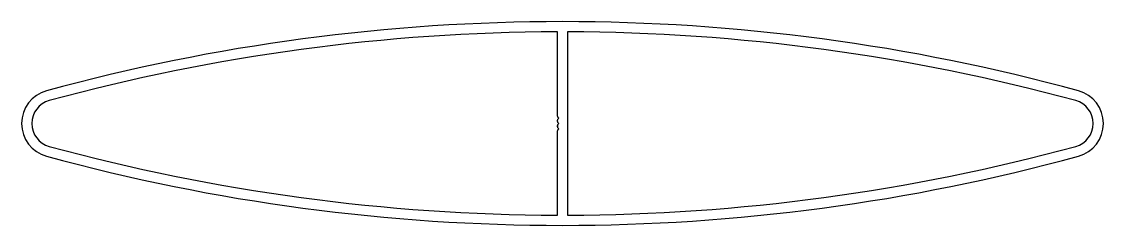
# Model space of a CAD drawing. Header units: inches. Extents: x -101 to 101, y -1 to 37.
import ezdxf

# ---------------------------------------------------------------- set-up
doc = ezdxf.new("R2010")
doc.units = ezdxf.units.IN
doc.header["$MEASUREMENT"] = 0
doc.layers.add('1', color=7, linetype='Continuous')

msp = doc.modelspace()

# ---------------------------------------------------------------- linework, layer by layer
at = {"color": 7}
msp.add_line((0.86, 35.27), (0.86, 0.99), dxfattribs=at)
for centre, radius, start, end in [((-0.09, -330.36), 367.54, 74.7611, 105.2389), ((-0.09, -330.36), 365.63, 74.7611, 89.8503), ((-95.03, 18.13), 6.35, 105.2389, 254.7611), ((94.85, 18.13), 4.44, 285.2389, 74.7611), ((94.85, 18.13), 6.35, 285.2389, 74.7611), ((-0.09, 366.62), 365.63, 270.1497, 285.2389), ((-0.09, 366.62), 367.54, 254.7611, 285.2389)]:
    msp.add_arc(centre, radius, start, end, dxfattribs=at)
at = {"layer": '1', "color": 7}
for p, q in [((-1.05, 19.48), (-1.05, 35.27)), ((-1.05, 19.48), (-1.05, 19.48)), ((-1.05, 19.48), (-1.05, 19.48)), ((-1.05, 18.48), (-1.05, 18.78)), ((-0.8, 19.14), (-0.97, 19.31)), ((-0.97, 18.95), (-0.8, 19.13)), ((-0.8, 18.14), (-0.97, 18.31)), ((-1.05, 17.48), (-1.05, 17.78)), ((-1.05, 17.78), (-1.05, 17.48)), ((-1.05, 17.48), (-1.05, 17.78)), ((-1.05, 17.78), (-1.05, 17.48)), ((-1.05, 17.48), (-1.05, 17.78)), ((-1.05, 17.78), (-1.05, 17.78)), ((-1.05, 16.78), (-1.05, 16.78)), ((-1.05, 0.99), (-1.05, 16.78)), ((-0.97, 17.95), (-0.8, 18.13)), ((-0.8, 17.14), (-0.97, 17.31)), ((-0.97, 16.95), (-0.8, 17.13))]:
    msp.add_line(p, q, dxfattribs=at)
for centre, radius, start, end in [((-0.09, -330.36), 365.63, 90.1497, 105.2389), ((-95.03, 18.13), 4.44, 105.2389, 254.7611), ((-0.8, 19.48), 0.25, 180, 225), ((-0.8, 18.78), 0.25, 135, 180), ((-0.8, 18.48), 0.25, 180, 225), ((-0.81, 19.13), 0.008, 315, 45), ((-0.8, 17.78), 0.25, 135, 180), ((-0.8, 17.48), 0.25, 180, 225), ((-0.8, 16.78), 0.25, 135, 180), ((-0.81, 18.13), 0.008, 315, 45), ((-0.81, 17.13), 0.008, 315, 45), ((-0.09, 366.62), 365.63, 254.7611, 269.8503)]:
    msp.add_arc(centre, radius, start, end, dxfattribs=at)

doc.saveas('drawing.dxf')
